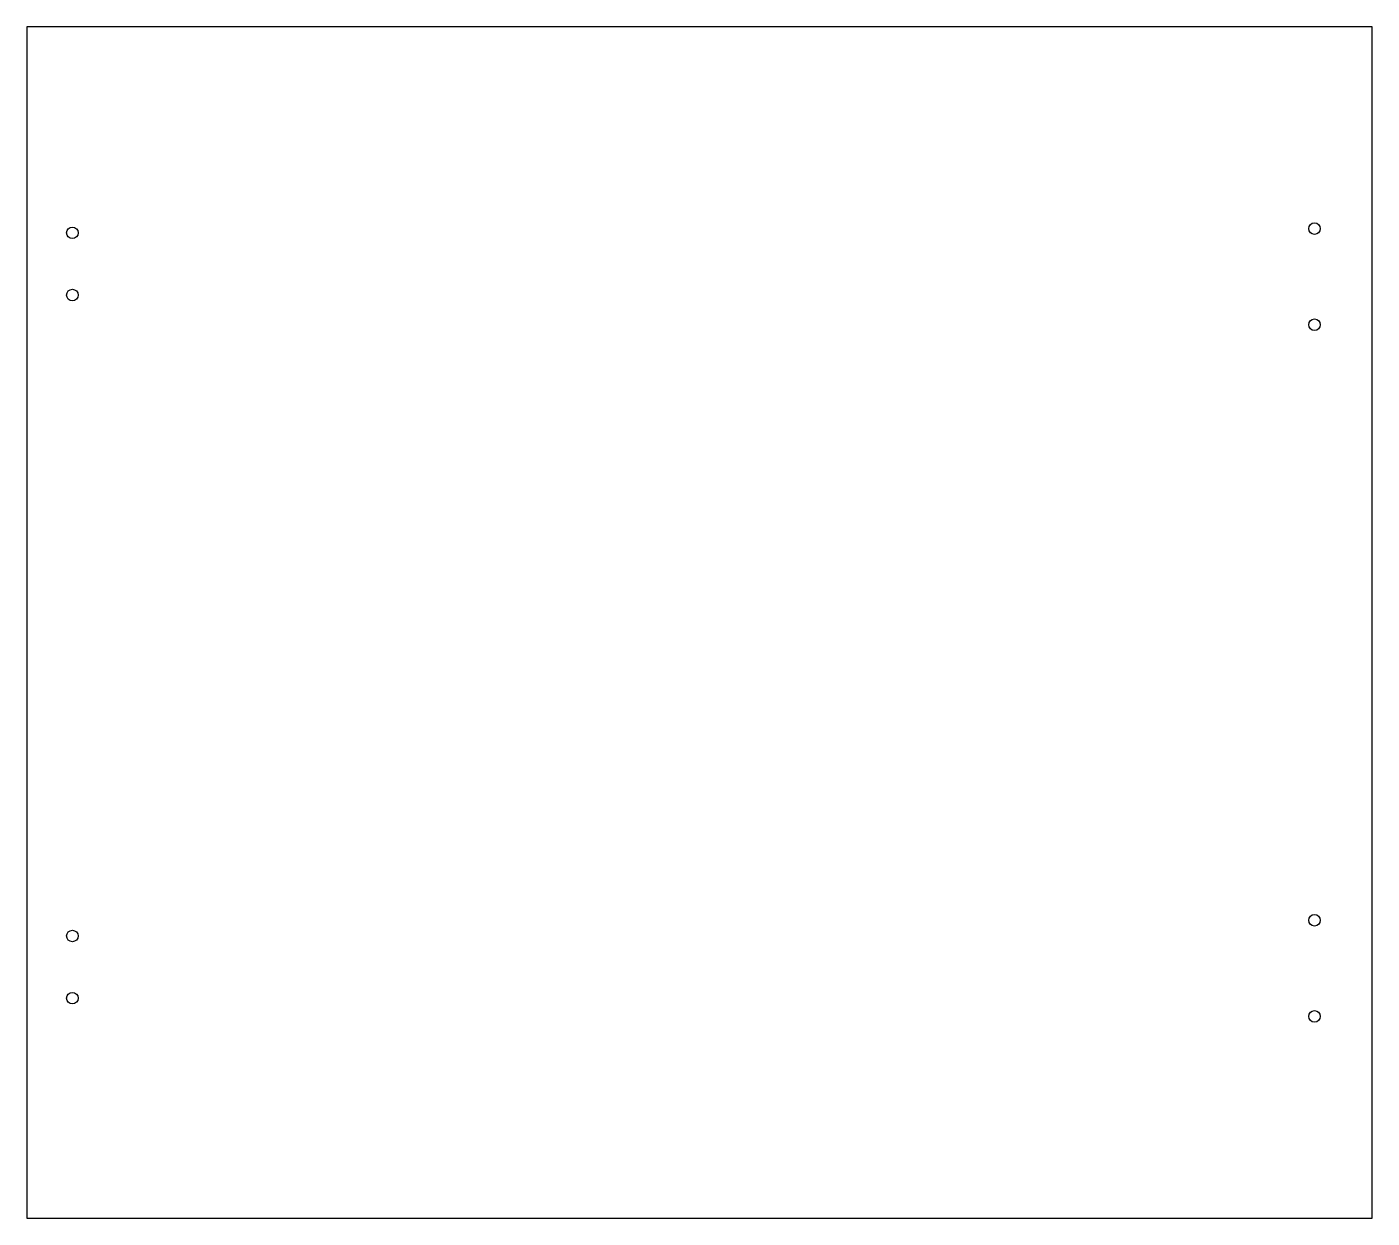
# Model space of a CAD drawing. Header units: millimetres. Extents: x 0 to 350, y 0 to 310.
import ezdxf

# ---------------------------------------------------------------- set-up
doc = ezdxf.new("R2010")
doc.units = ezdxf.units.MM
doc.layers.get('0').update_dxf_attribs({"linetype": 'CONTINUOUS'})

msp = doc.modelspace()

# ---------------------------------------------------------------- linework, layer by layer
msp.add_lwpolyline([(0, 310), (0, 0), (350, 0), (350, 310)], close=True)
for centre in [(335, 257.5), (11.84, 256.42), (11.84, 240.22), (335, 232.5), (335, 77.5), (11.84, 73.42), (11.84, 57.22), (335, 52.5)]:
    msp.add_circle(centre, 1.5)

doc.saveas('drawing.dxf')
